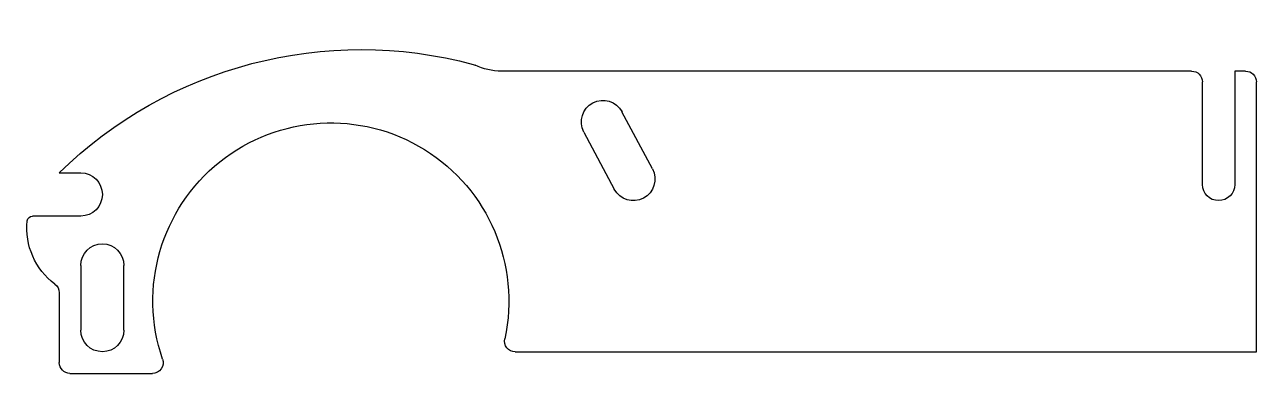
# Model space of a CAD drawing. Header units: millimetres. Extents: x -84 to 87, y -3 to 45.
import ezdxf

# ---------------------------------------------------------------- set-up
doc = ezdxf.new("R2010")
doc.units = ezdxf.units.MM

msp = doc.modelspace()

# ---------------------------------------------------------------- linework, layer by layer
at = {"color": 7, "extrusion": (-6.12323e-17, 6.12323e-17, -1)}
for p, q in [((78, 39, 84), (-18, 39, 84)), ((85.5, 39, 84), (84, 39, 84)), ((84, 39, 84), (84, 23.25, 84)), ((79.5, 23.25, 84), (79.5, 37.5, 84)), ((87, 0, 84), (87, 37.5, 84)), ((3, 25.41, 84), (-1.23, 33.35, 84)), ((-6.52, 30.54, 84), (-2.3, 22.59, 84)), ((-79.5, 24.86, 84), (-76.5, 24.86, 84)), ((-76.5, 18.86, 84), (-83.2, 18.86, 84)), ((-76.5, 12, 84), (-76.5, 3, 84)), ((-70.5, 3, 84), (-70.5, 12, 84)), ((-79.5, 8.21, 84), (-79.5, -1.5, 84)), ((-16.07, 0, 84), (87, 0, 84)), ((-78, -3, 84), (-66.54, -3, 84))]:
    msp.add_line(p, q, dxfattribs=at)
for centre, radius, start, end in [((37.52, -17.97, -84), 59.97, 45.5737, 105.0838), ((22.3, 38.49, -84), 1.5, 105.0838, 115.7929), ((18, 47.39, -84), 8.39, 270, 295.7929), ((-78, 37.5, -84), 1.5, 90, 180), ((-85.5, 37.5, -84), 1.5, 90, 180), ((3.87, 31.95, -84), 3, 332, 152), ((41.72, 7.06, -84), 24.75, 340.9708, 192.2257), ((76.5, 21.86, -84), 3, 90, 270), ((-0.35, 24, -84), 3, 152, 332), ((-81.75, 23.25, -84), 2.25, 180, 0), ((83.2, 18.11, -84), 0.75, 6.1187, 90), ((74.35, 17.16, -84), 9.65, 306.6037, 6.1187), ((73.5, 12, -84), 3, 0, 180), ((81, 8.21, -84), 1.5, 126.6037, 180), ((73.5, 3, -84), 3, 180, 0), ((16.07, 1.5, -84), 1.5, 270, 12.2257), ((78, -1.5, -84), 1.5, 270, 0), ((66.54, -1.5, -84), 1.5, 160.9708, 270)]:
    msp.add_arc(centre, radius, start, end, dxfattribs=at)

doc.saveas('drawing.dxf')
